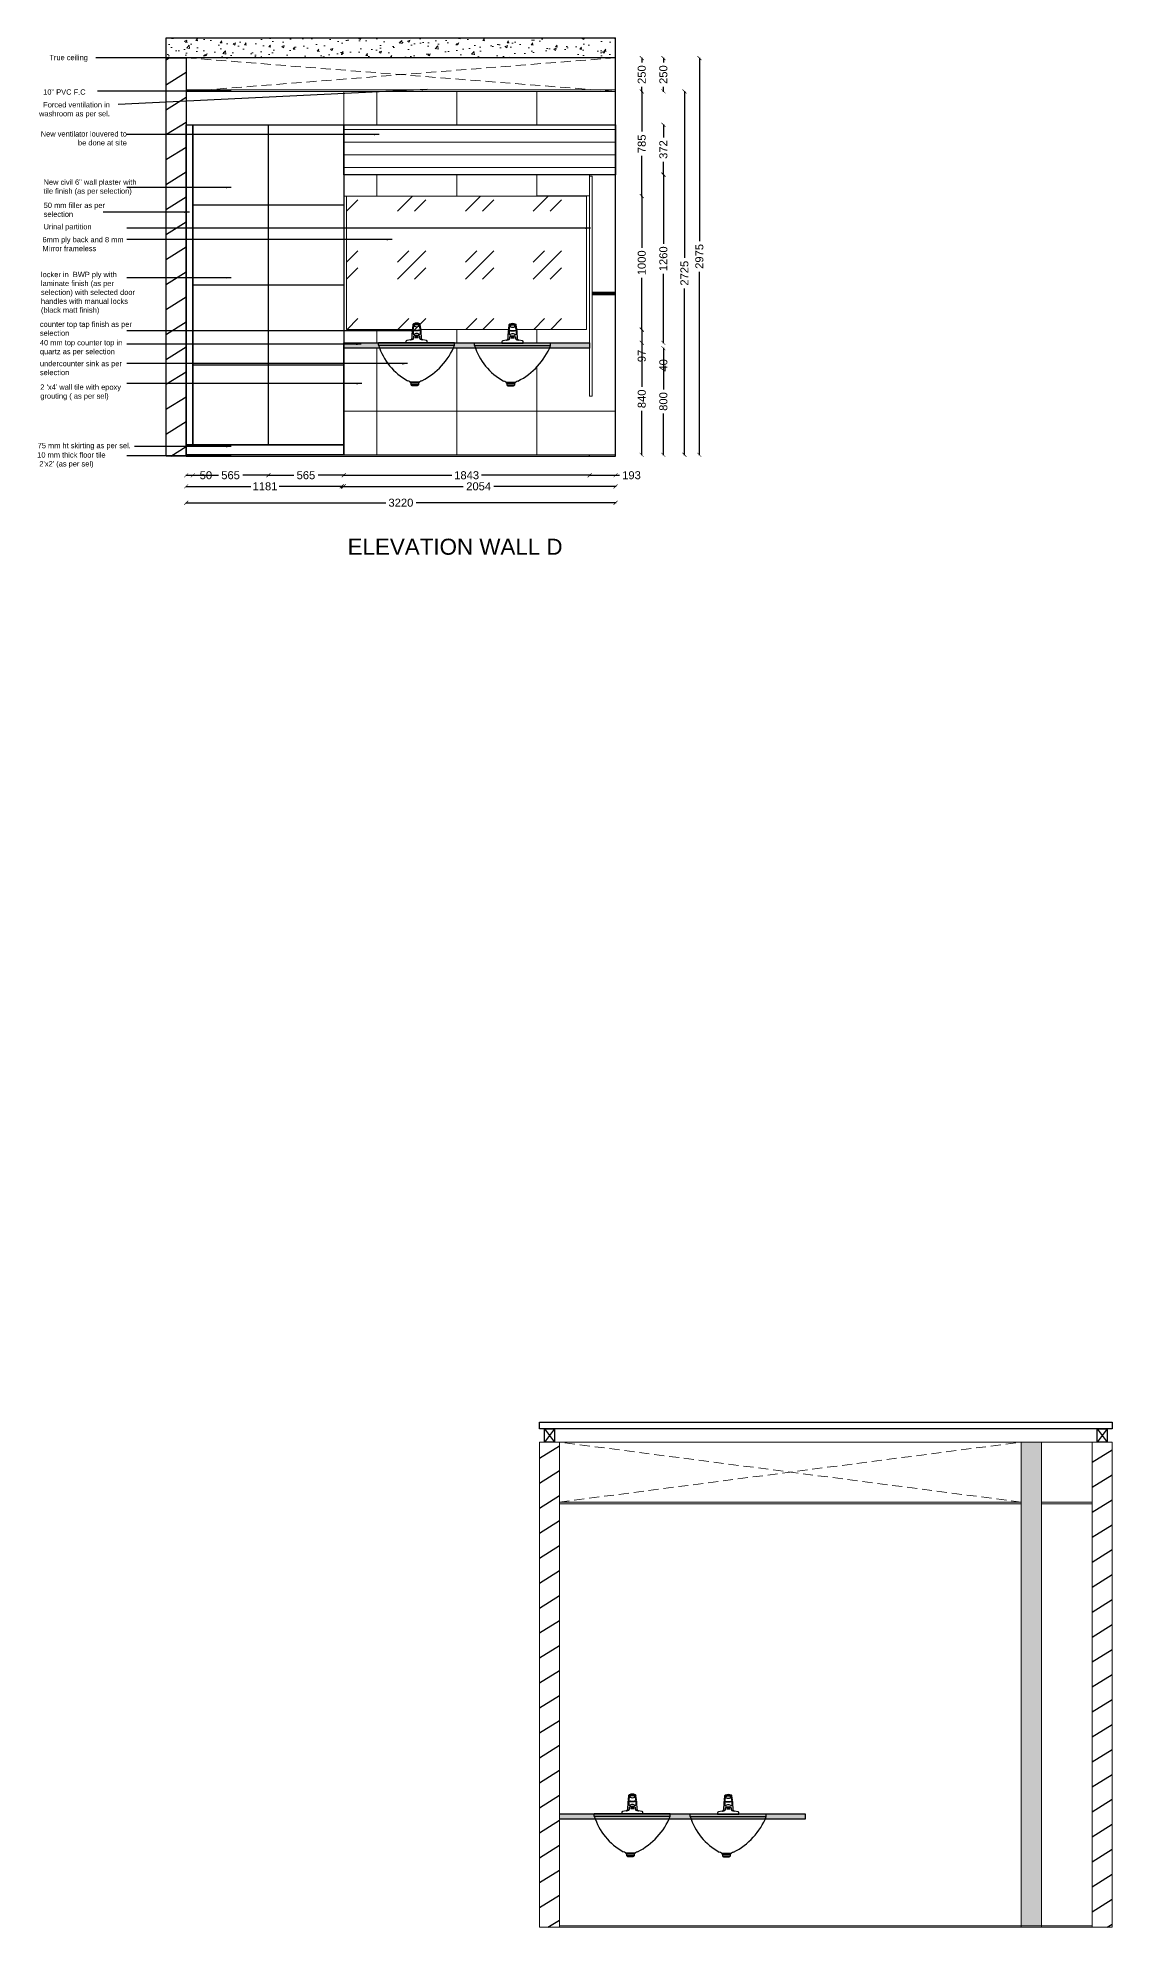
# Model space of a CAD drawing. Header units: millimetres. Extents: x 1464389 to 1998638, y -29162 to 256806.
# Drawn here: x 1966895 to 1974950, y 133392 to 147558 of the extents above; entities that cross this region are included whole.
import ezdxf

# ---------------------------------------------------------------- set-up
doc = ezdxf.new("R2010")
doc.units = ezdxf.units.MM
doc.header["$LTSCALE"] = 15
doc.header["$PDMODE"] = 35
doc.linetypes.add('DASHED2', pattern=[0.375, 0.25, -0.125])
doc.layers.get('0').update_dxf_attribs({"lineweight": 5})
for name, color, linetype, lineweight in [('false ceiling', 124, 'Continuous', 9), ('floor tiling line', 6, 'Continuous', 5), ('glass', 4, 'Continuous', 18), ('Hatch', 252, 'Continuous', 15), ('WALL TILE', 4, 'Continuous', 5)]:
    doc.layers.add(name, color=color, linetype=linetype, lineweight=lineweight)
for name, color, linetype in [('FURNITURE', 24, 'Continuous'), ('L10 - Ledge Wall', 41, 'Continuous'), ('Layer 1', 7, 'Continuous'), ('NEW WALL', 5, 'Continuous'), ('Text', 250, 'Continuous')]:
    doc.layers.add(name, color=color, linetype=linetype)
doc.layers.add('Furnitures', color=7, linetype='Continuous', lineweight=25, true_color=0x753b00)
doc.styles.add('ARIAL', font='arial.ttf')
doc.dimstyles.new('SC-25', dxfattribs={"dimtxt": 60, "dimasz": 30, "dimexe": 0, "dimexo": 0, "dimgap": 25, "dimtad": 0, "dimdec": 0, "dimzin": 0, "dimdsep": 46, "dimtxsty": 'ARIAL', "dimblk": 'ARCHTICK', "dimcen": 0.09, "dimdle": 3, "dimclrd": 251, "dimclre": 251, "dimclrt": 1, "dimadec": 0, "dimazin": 0, "dimtfac": 1, "dimtdec": 0, "dimtofl": 0, "dimtmove": 0, "dimatfit": 2, "dimfxl": 100, "dimtolj": 1, "dimtzin": 0, "dimarcsym": 0})

# ---------------------------------------------------------------- blocks, each defined once
blk = doc.blocks.new('s1')
at = {"layer": 'Furnitures', "ltscale": 0.25}
for p, q in [((2438684.6, -80992.9), (2438682.6, -81016.1)), ((2438684.5, -81019.4), (2438682.6, -81022.2)), ((2438685.5, -81041.4), (2438685.5, -81026.1)), ((2438685.5, -81026.1), (2438685.5, -81041.4)), ((2438688.8, -81065), (2438689.7, -81055)), ((2438695, -81049.7), (2438713, -81049.7)), ((2438696.2, -81056.4), (2438696.2, -81061.2)), ((2438711.9, -81061.2), (2438711.9, -81056.4)), ((2438718.4, -81055), (2438719.3, -81065)), ((2438722.5, -81026.1), (2438722.5, -81041.4)), ((2438725.4, -81016.1), (2438723.4, -80992.9)), ((2438725.4, -81022.2), (2438723.6, -81019.4)), ((2438904, -81089.3), (2438504, -81089.3)), ((2438504, -81101.3), (2438504, -81089.3)), ((2438504, -81101.3), (2438904, -81101.3)), ((2438648, -81081.6), (2438647.7, -81089.3)), ((2438647.7, -81089.3), (2438760.3, -81089.3)), ((2438671.4, -81072.9), (2438652, -81076.9)), ((2438671.4, -81072.9), (2438680.9, -81071.8)), ((2438727.2, -81071.8), (2438736.6, -81072.9)), ((2438756.1, -81076.9), (2438736.6, -81072.9)), ((2438760.3, -81089.3), (2438760.1, -81081.6)), ((2438904, -81101.3), (2438904, -81089.3)), ((2438668.1, -81294.6), (2438673.7, -81294.6)), ((2438673.7, -81294.6), (2438720.6, -81294.6)), ((2438673.7, -81300.3), (2438714.9, -81300.3)), ((2438673.7, -81300.3), (2438673.7, -81308.3)), ((2438673.7, -81308.3), (2438714.9, -81308.3)), ((2438679.3, -81314.3), (2438709.3, -81314.3)), ((2438714.9, -81308.3), (2438714.9, -81300.3))]:
    blk.add_line(p, q, dxfattribs=at)
for centre, radius, start, end in [((2437498.3, -80969.8), 1185.4, 355.48042, 357.46859), ((2438698.2, -81009.7), 16.8, 202.34864, 215.39316), ((2438704, -80924.5), 100.1, 257.65382, 282.34618), ((2438704, -80952.5), 69.8, 253.72221, 286.27779), ((2438689.6, -80993.4), 5, 109.55327, 175.09118), ((2438771.7, -81027.8), 87.2, 160.4627, 171.53768), ((2438687.7, -81041.6), 2.21, 174.55864, 276.00809), ((2438685.3, -80963.9), 26.9, 272.22212, 297.80825), ((2438704, -81034), 48.1, 70.45554, 109.54446), ((2438687.2, -81030.8), 13.1, 273.44958, 304.98699), ((2438702.3, -81001.6), 13.1, 125.1003, 167.00734), ((2438696.5, -81056.6), 7.04, 102.21813, 166.39826), ((2438700.8, -81001.5), 9.23, 108.50122, 184.17807), ((2438704, -80973.1), 31.6, 246.82672, 293.17328), ((2438704, -81075.3), 35.1, 74.52694, 105.47306), ((2438697, -80998.3), 7.72, 76.26183, 106.24944), ((2438704, -81066.7), 13, 52.79424, 127.20576), ((2438704, -81017), 30, 78.02489, 101.97511), ((2438704.6, -80938.6), 54.4, 262.98997, 275.87621), ((2438704, -80964), 27.3, 258.99125, 281.00875), ((2438711.1, -80998.3), 7.72, 73.75056, 103.73817), ((2438722.8, -80963.9), 26.9, 242.19175, 267.77788), ((2438707.3, -81001.5), 9.23, 355.82193, 71.49878), ((2438711.5, -81056.6), 7.04, 13.60174, 77.78187), ((2438705.7, -81001.6), 13.1, 12.99266, 54.8997), ((2438720.9, -81030.8), 13.1, 235.01301, 266.55042), ((2438636.3, -81027.8), 87.2, 8.46232, 19.5373), ((2438718.5, -80993.4), 5, 4.90882, 70.44673), ((2438720.3, -81041.6), 2.21, 263.99191, 5.44136), ((2438709.9, -81009.7), 16.8, 324.60684, 337.65136), ((2439909.7, -80969.8), 1185.4, 182.53141, 184.51958), ((2438811.5, -81006.6), 321.7, 197.11901, 241.2303), ((2438653, -81081.8), 5, 101.53682, 177.98916), ((2438669.7, -81062.7), 10.4, 279.26843, 356.76427), ((2438679.2, -81061.8), 10.1, 279.61155, 341.5359), ((2438728.8, -81061.8), 10.1, 198.4641, 260.38845), ((2438738.3, -81062.7), 10.4, 183.23573, 260.73157), ((2438573.7, -80970.6), 355.2, 296.45263, 338.40818), ((2438755.1, -81081.8), 5, 2.01084, 78.46318), ((2438642.9, -81328.7), 42.4, 53.54731, 71.02236), ((2438685.1, -81283.2), 20.6, 213.83084, 236.15004), ((2438689, -81299.5), 17.6, 209.69211, 236.6714), ((2438699.6, -81299.5), 17.6, 303.3286, 330.30789), ((2438703.5, -81283.2), 20.6, 303.84996, 326.16916), ((2438745.7, -81328.7), 42.4, 108.97764, 126.45269)]:
    blk.add_arc(centre, radius, start, end, dxfattribs=at)
blk.add_ellipse((2438704, -81061.2), major_axis=(7.84, 0), ratio=0.294234, dxfattribs=at)
blk = doc.blocks.new('_ArchTick')
at = {"color": 0, "linetype": 'ByBlock', "const_width": 0.15}
blk.add_lwpolyline([(-0.5, -0.5), (0.5, 0.5)], dxfattribs=at)
blk = doc.blocks.new('*D3261')
at = {"layer": 'Defpoints', "color": 0, "ltscale": 0.25, "transparency": 16777216}
for p in [(1971855, 147406), (1971855, 144431), (1971855, 144431)]:
    blk.add_point(p, dxfattribs=at)
at = {"layer": 'Furnitures', "color": 251, "lineweight": -2, "ltscale": 0.25, "transparency": 16777216}
for p, q in [((1971855, 147409), (1971855, 146034)), ((1971855, 147406), (1971855, 147406)), ((1971855, 144428), (1971855, 145803)), ((1971855, 144431), (1971855, 144431))]:
    blk.add_line(p, q, dxfattribs=at)
at = {"layer": 'Furnitures', "color": 251, "lineweight": -2, "ltscale": 0.25, "transparency": 16777216, "xscale": 30, "yscale": 30, "zscale": 30}
for p, rotation in [((1971855, 147406), 90), ((1971855, 144431), 270)]:
    blk.add_blockref('_ArchTick', p, dxfattribs=dict(at, rotation=rotation))
at = {"layer": 'Furnitures', "color": 1, "ltscale": 0.25, "transparency": 16777216, "insert": (1971855, 145919), "char_height": 60, "attachment_point": 5, "rotation": 90, "style": 'ARIAL'}
blk.add_mtext('\\A1;2975', dxfattribs=at)
blk = doc.blocks.new('*D3262')
at = {"layer": 'Defpoints', "color": 0, "ltscale": 0.25, "transparency": 16777216}
for p in [(1971585, 147406), (1971585, 147157), (1971585, 147157)]:
    blk.add_point(p, dxfattribs=at)
at = {"layer": 'Furnitures', "color": 251, "lineweight": -2, "ltscale": 0.25, "transparency": 16777216}
for p, q in [((1971585, 147409), (1971585, 147373)), ((1971585, 147406), (1971585, 147406)), ((1971585, 147154), (1971585, 147190)), ((1971585, 147157), (1971585, 147157))]:
    blk.add_line(p, q, dxfattribs=at)
at = {"layer": 'Furnitures', "color": 251, "lineweight": -2, "ltscale": 0.25, "transparency": 16777216, "xscale": 30, "yscale": 30, "zscale": 30}
for p, rotation in [((1971585, 147406), 90), ((1971585, 147157), 270)]:
    blk.add_blockref('_ArchTick', p, dxfattribs=dict(at, rotation=rotation))
at = {"layer": 'Furnitures', "color": 1, "ltscale": 0.25, "transparency": 16777216, "insert": (1971585, 147282), "char_height": 60, "attachment_point": 5, "rotation": 90, "style": 'ARIAL'}
blk.add_mtext('\\A1;250', dxfattribs=at)
blk = doc.blocks.new('*D3263')
at = {"layer": 'Defpoints', "color": 0, "ltscale": 0.25, "transparency": 16777216}
for p in [(1971585, 145231), (1971585, 144431), (1971585, 144431)]:
    blk.add_point(p, dxfattribs=at)
at = {"layer": 'Furnitures', "color": 251, "lineweight": -2, "ltscale": 0.25, "transparency": 16777216}
for p, q in [((1971585, 145234), (1971585, 144922)), ((1971585, 145231), (1971585, 145231)), ((1971585, 144428), (1971585, 144740)), ((1971585, 144431), (1971585, 144431))]:
    blk.add_line(p, q, dxfattribs=at)
at = {"layer": 'Furnitures', "color": 251, "lineweight": -2, "ltscale": 0.25, "transparency": 16777216, "xscale": 30, "yscale": 30, "zscale": 30}
for p, rotation in [((1971585, 145231), 90), ((1971585, 144431), 270)]:
    blk.add_blockref('_ArchTick', p, dxfattribs=dict(at, rotation=rotation))
at = {"layer": 'Furnitures', "color": 1, "ltscale": 0.25, "transparency": 16777216, "insert": (1971585, 144831), "char_height": 60, "attachment_point": 5, "rotation": 90, "style": 'ARIAL'}
blk.add_mtext('\\A1;800', dxfattribs=at)
blk = doc.blocks.new('*D3264')
at = {"layer": 'Defpoints', "color": 0, "ltscale": 0.25, "transparency": 16777216}
for p in [(1971585, 145271), (1971585, 145231), (1971585, 145231)]:
    blk.add_point(p, dxfattribs=at)
at = {"layer": 'Furnitures', "color": 251, "lineweight": -2, "ltscale": 0.25, "transparency": 16777216}
for p, q in [((1971585, 145271), (1971585, 145301)), ((1971585, 145271), (1971585, 145271)), ((1971585, 145231), (1971585, 145231)), ((1971585, 145231), (1971585, 145171))]:
    blk.add_line(p, q, dxfattribs=at)
at = {"layer": 'Furnitures', "color": 251, "lineweight": -2, "ltscale": 0.25, "transparency": 16777216, "xscale": 30, "yscale": 30, "zscale": 30}
for p, rotation in [((1971585, 145271), 270), ((1971585, 145231), 90)]:
    blk.add_blockref('_ArchTick', p, dxfattribs=dict(at, rotation=rotation))
at = {"layer": 'Furnitures', "color": 1, "ltscale": 0.25, "transparency": 16777216, "insert": (1971585, 145102), "char_height": 60, "attachment_point": 5, "rotation": 90, "style": 'ARIAL'}
blk.add_mtext('\\A1;40', dxfattribs=at)
blk = doc.blocks.new('*D3265')
at = {"layer": 'Defpoints', "color": 0, "ltscale": 0.25, "transparency": 16777216}
for p in [(1971585, 146531), (1971585, 146531), (1971585, 145271)]:
    blk.add_point(p, dxfattribs=at)
at = {"layer": 'Furnitures', "color": 251, "lineweight": -2, "ltscale": 0.25, "transparency": 16777216}
for p, q in [((1971585, 146534), (1971585, 146013)), ((1971585, 146531), (1971585, 146531)), ((1971585, 145268), (1971585, 145789)), ((1971585, 145271), (1971585, 145271))]:
    blk.add_line(p, q, dxfattribs=at)
at = {"layer": 'Furnitures', "color": 251, "lineweight": -2, "ltscale": 0.25, "transparency": 16777216, "xscale": 30, "yscale": 30, "zscale": 30}
for p, rotation in [((1971585, 146531), 90), ((1971585, 145271), 270)]:
    blk.add_blockref('_ArchTick', p, dxfattribs=dict(at, rotation=rotation))
at = {"layer": 'Furnitures', "color": 1, "ltscale": 0.25, "transparency": 16777216, "insert": (1971585, 145901), "char_height": 60, "attachment_point": 5, "rotation": 90, "style": 'ARIAL'}
blk.add_mtext('\\A1;1260', dxfattribs=at)
blk = doc.blocks.new('*D3266')
at = {"layer": 'Defpoints', "color": 0, "ltscale": 0.25, "transparency": 16777216}
for p in [(1971585, 146906), (1971585, 146534), (1971585, 146534)]:
    blk.add_point(p, dxfattribs=at)
at = {"layer": 'Furnitures', "color": 251, "lineweight": -2, "ltscale": 0.25, "transparency": 16777216}
for p, q in [((1971585, 146909), (1971585, 146811)), ((1971585, 146906), (1971585, 146906)), ((1971585, 146531), (1971585, 146629)), ((1971585, 146534), (1971585, 146534))]:
    blk.add_line(p, q, dxfattribs=at)
at = {"layer": 'Furnitures', "color": 251, "lineweight": -2, "ltscale": 0.25, "transparency": 16777216, "xscale": 30, "yscale": 30, "zscale": 30}
for p, rotation in [((1971585, 146906), 90), ((1971585, 146534), 270)]:
    blk.add_blockref('_ArchTick', p, dxfattribs=dict(at, rotation=rotation))
at = {"layer": 'Furnitures', "color": 1, "ltscale": 0.25, "transparency": 16777216, "insert": (1971585, 146720), "char_height": 60, "attachment_point": 5, "rotation": 90, "style": 'ARIAL'}
blk.add_mtext('\\A1;372', dxfattribs=at)
blk = doc.blocks.new('*D3267')
at = {"layer": 'Defpoints', "color": 0, "ltscale": 0.25, "transparency": 16777216}
for p in [(1971423, 145271), (1971423, 144431), (1971423, 144431)]:
    blk.add_point(p, dxfattribs=at)
at = {"layer": 'Furnitures', "color": 251, "lineweight": -2, "ltscale": 0.25, "transparency": 16777216}
for p, q in [((1971423, 145274), (1971423, 144942)), ((1971423, 145271), (1971423, 145271)), ((1971423, 144428), (1971423, 144760)), ((1971423, 144431), (1971423, 144431))]:
    blk.add_line(p, q, dxfattribs=at)
at = {"layer": 'Furnitures', "color": 251, "lineweight": -2, "ltscale": 0.25, "transparency": 16777216, "xscale": 30, "yscale": 30, "zscale": 30}
for p, rotation in [((1971423, 145271), 90), ((1971423, 144431), 270)]:
    blk.add_blockref('_ArchTick', p, dxfattribs=dict(at, rotation=rotation))
at = {"layer": 'Furnitures', "color": 1, "ltscale": 0.25, "transparency": 16777216, "insert": (1971423, 144851), "char_height": 60, "attachment_point": 5, "rotation": 90, "style": 'ARIAL'}
blk.add_mtext('\\A1;840', dxfattribs=at)
blk = doc.blocks.new('*D3268')
at = {"layer": 'Defpoints', "color": 0, "ltscale": 0.25, "transparency": 16777216}
for p in [(1971423, 146371), (1971423, 145371), (1971423, 145371)]:
    blk.add_point(p, dxfattribs=at)
at = {"layer": 'Furnitures', "color": 251, "lineweight": -2, "ltscale": 0.25, "transparency": 16777216}
for p, q in [((1971423, 146374), (1971423, 145983)), ((1971423, 146371), (1971423, 146371)), ((1971423, 145368), (1971423, 145759)), ((1971423, 145371), (1971423, 145371))]:
    blk.add_line(p, q, dxfattribs=at)
at = {"layer": 'Furnitures', "color": 251, "lineweight": -2, "ltscale": 0.25, "transparency": 16777216, "xscale": 30, "yscale": 30, "zscale": 30}
for p, rotation in [((1971423, 146371), 90), ((1971423, 145371), 270)]:
    blk.add_blockref('_ArchTick', p, dxfattribs=dict(at, rotation=rotation))
at = {"layer": 'Furnitures', "color": 1, "ltscale": 0.25, "transparency": 16777216, "insert": (1971423, 145871), "char_height": 60, "attachment_point": 5, "rotation": 90, "style": 'ARIAL'}
blk.add_mtext('\\A1;1000', dxfattribs=at)
blk = doc.blocks.new('*D3269')
at = {"layer": 'Defpoints', "color": 0, "ltscale": 0.25, "transparency": 16777216}
for p in [(1971423, 145368), (1971423, 145271), (1971423, 145271)]:
    blk.add_point(p, dxfattribs=at)
at = {"layer": 'Furnitures', "color": 251, "lineweight": -2, "ltscale": 0.25, "transparency": 16777216}
for p, q in [((1971423, 145371), (1971423, 145271)), ((1971423, 145368), (1971423, 145368)), ((1971423, 145271), (1971423, 145271)), ((1971423, 145271), (1971423, 145241))]:
    blk.add_line(p, q, dxfattribs=at)
at = {"layer": 'Furnitures', "color": 251, "lineweight": -2, "ltscale": 0.25, "transparency": 16777216, "xscale": 30, "yscale": 30, "zscale": 30}
for p, rotation in [((1971423, 145368), 90), ((1971423, 145271), 270)]:
    blk.add_blockref('_ArchTick', p, dxfattribs=dict(at, rotation=rotation))
at = {"layer": 'Furnitures', "color": 1, "ltscale": 0.25, "transparency": 16777216, "insert": (1971423, 145173), "char_height": 60, "attachment_point": 5, "rotation": 90, "style": 'ARIAL'}
blk.add_mtext('\\A1;97', dxfattribs=at)
blk = doc.blocks.new('*D3270')
at = {"layer": 'Defpoints', "color": 0, "ltscale": 0.25, "transparency": 16777216}
for p in [(1971423, 147156), (1971423, 147156), (1971423, 146371)]:
    blk.add_point(p, dxfattribs=at)
at = {"layer": 'Furnitures', "color": 251, "lineweight": -2, "ltscale": 0.25, "transparency": 16777216}
for p, q in [((1971423, 147159), (1971423, 146855)), ((1971423, 147156), (1971423, 147156)), ((1971423, 146368), (1971423, 146672)), ((1971423, 146371), (1971423, 146371))]:
    blk.add_line(p, q, dxfattribs=at)
at = {"layer": 'Furnitures', "color": 251, "lineweight": -2, "ltscale": 0.25, "transparency": 16777216, "xscale": 30, "yscale": 30, "zscale": 30}
for p, rotation in [((1971423, 147156), 90), ((1971423, 146371), 270)]:
    blk.add_blockref('_ArchTick', p, dxfattribs=dict(at, rotation=rotation))
at = {"layer": 'Furnitures', "color": 1, "ltscale": 0.25, "transparency": 16777216, "insert": (1971423, 146763), "char_height": 60, "attachment_point": 5, "rotation": 90, "style": 'ARIAL'}
blk.add_mtext('\\A1;785', dxfattribs=at)
blk = doc.blocks.new('*D3271')
at = {"layer": 'Defpoints', "color": 0, "ltscale": 0.25, "transparency": 16777216}
for p in [(1971421, 147406), (1971421, 147157), (1971423, 147157)]:
    blk.add_point(p, dxfattribs=at)
at = {"layer": 'Furnitures', "color": 251, "lineweight": -2, "ltscale": 0.25, "transparency": 16777216}
for p, q in [((1971421, 147406), (1971423, 147406)), ((1971423, 147409), (1971423, 147373)), ((1971423, 147154), (1971423, 147190)), ((1971421, 147157), (1971423, 147157))]:
    blk.add_line(p, q, dxfattribs=at)
at = {"layer": 'Furnitures', "color": 251, "lineweight": -2, "ltscale": 0.25, "transparency": 16777216, "xscale": 30, "yscale": 30, "zscale": 30}
for p, rotation in [((1971423, 147406), 90), ((1971423, 147157), 270)]:
    blk.add_blockref('_ArchTick', p, dxfattribs=dict(at, rotation=rotation))
at = {"layer": 'Furnitures', "color": 1, "ltscale": 0.25, "transparency": 16777216, "insert": (1971423, 147282), "char_height": 60, "attachment_point": 5, "rotation": 90, "style": 'ARIAL'}
blk.add_mtext('\\A1;250', dxfattribs=at)
blk = doc.blocks.new('*D3272')
at = {"layer": 'Defpoints', "color": 0, "ltscale": 0.25, "transparency": 16777216}
for p in [(1971743, 147156), (1971743, 144431), (1971743, 144431)]:
    blk.add_point(p, dxfattribs=at)
at = {"layer": 'Furnitures', "color": 251, "lineweight": -2, "ltscale": 0.25, "transparency": 16777216}
for p, q in [((1971743, 147159), (1971743, 145909)), ((1971743, 147156), (1971743, 147156)), ((1971743, 144428), (1971743, 145678)), ((1971743, 144431), (1971743, 144431))]:
    blk.add_line(p, q, dxfattribs=at)
at = {"layer": 'Furnitures', "color": 251, "lineweight": -2, "ltscale": 0.25, "transparency": 16777216, "xscale": 30, "yscale": 30, "zscale": 30}
for p, rotation in [((1971743, 147156), 90), ((1971743, 144431), 270)]:
    blk.add_blockref('_ArchTick', p, dxfattribs=dict(at, rotation=rotation))
at = {"layer": 'Furnitures', "color": 1, "ltscale": 0.25, "transparency": 16777216, "insert": (1971743, 145793), "char_height": 60, "attachment_point": 5, "rotation": 90, "style": 'ARIAL'}
blk.add_mtext('\\A1;2725', dxfattribs=at)
blk = doc.blocks.new('*D3273')
at = {"layer": 'Defpoints', "color": 0, "ltscale": 0.25, "transparency": 16777216}
for p in [(1968007, 144072), (1971227, 144072), (1971227, 144072)]:
    blk.add_point(p, dxfattribs=at)
at = {"layer": 'Furnitures', "color": 251, "lineweight": -2, "ltscale": 0.25, "transparency": 16777216}
for p, q in [((1968004, 144072), (1969503, 144072)), ((1971230, 144072), (1969732, 144072))]:
    blk.add_line(p, q, dxfattribs=at)
at = {"layer": 'Furnitures', "color": 251, "lineweight": -2, "ltscale": 0.25, "transparency": 16777216, "xscale": 30, "yscale": 30, "zscale": 30, "rotation": 180}
blk.add_blockref('_ArchTick', (1968007, 144072), dxfattribs=at)
at = {"layer": 'Furnitures', "color": 251, "lineweight": -2, "ltscale": 0.25, "transparency": 16777216, "xscale": 30, "yscale": 30, "zscale": 30}
blk.add_blockref('_ArchTick', (1971227, 144072), dxfattribs=at)
at = {"layer": 'Furnitures', "color": 1, "ltscale": 0.25, "transparency": 16777216, "insert": (1969617, 144072), "char_height": 60, "attachment_point": 5, "style": 'ARIAL'}
blk.add_mtext('\\A1;3220', dxfattribs=at)
blk = doc.blocks.new('*D3274')
at = {"layer": 'Defpoints', "color": 0, "ltscale": 0.25, "transparency": 16777216}
for p in [(1968007, 144278), (1968057, 144278), (1968057, 144278)]:
    blk.add_point(p, dxfattribs=at)
at = {"layer": 'Furnitures', "color": 251, "lineweight": -2, "ltscale": 0.25, "transparency": 16777216}
for p, q in [((1968004, 144278), (1968057, 144278)), ((1968057, 144278), (1968087, 144278))]:
    blk.add_line(p, q, dxfattribs=at)
at = {"layer": 'Furnitures', "color": 251, "lineweight": -2, "ltscale": 0.25, "transparency": 16777216, "xscale": 30, "yscale": 30, "zscale": 30, "rotation": 180}
blk.add_blockref('_ArchTick', (1968007, 144278), dxfattribs=at)
at = {"layer": 'Furnitures', "color": 251, "lineweight": -2, "ltscale": 0.25, "transparency": 16777216, "xscale": 30, "yscale": 30, "zscale": 30}
blk.add_blockref('_ArchTick', (1968057, 144278), dxfattribs=at)
at = {"layer": 'Furnitures', "color": 1, "ltscale": 0.25, "transparency": 16777216, "insert": (1968155, 144278), "char_height": 60, "attachment_point": 5, "style": 'ARIAL'}
blk.add_mtext('\\A1;50', dxfattribs=at)
blk = doc.blocks.new('*D3275')
at = {"layer": 'Defpoints', "color": 0, "ltscale": 0.25, "transparency": 16777216}
for p in [(1968057, 144278), (1968623, 144278), (1968623, 144278)]:
    blk.add_point(p, dxfattribs=at)
at = {"layer": 'Furnitures', "color": 251, "lineweight": -2, "ltscale": 0.25, "transparency": 16777216}
for p, q in [((1968054, 144278), (1968249, 144278)), ((1968626, 144278), (1968432, 144278))]:
    blk.add_line(p, q, dxfattribs=at)
at = {"layer": 'Furnitures', "color": 251, "lineweight": -2, "ltscale": 0.25, "transparency": 16777216, "xscale": 30, "yscale": 30, "zscale": 30, "rotation": 180}
blk.add_blockref('_ArchTick', (1968057, 144278), dxfattribs=at)
at = {"layer": 'Furnitures', "color": 251, "lineweight": -2, "ltscale": 0.25, "transparency": 16777216, "xscale": 30, "yscale": 30, "zscale": 30}
blk.add_blockref('_ArchTick', (1968623, 144278), dxfattribs=at)
at = {"layer": 'Furnitures', "color": 1, "ltscale": 0.25, "transparency": 16777216, "insert": (1968340, 144278), "char_height": 60, "attachment_point": 5, "style": 'ARIAL'}
blk.add_mtext('\\A1;565', dxfattribs=at)
blk = doc.blocks.new('*D3276')
at = {"layer": 'Defpoints', "color": 0, "ltscale": 0.25, "transparency": 16777216}
for p in [(1968623, 144278), (1969188, 144278), (1969188, 144278)]:
    blk.add_point(p, dxfattribs=at)
at = {"layer": 'Furnitures', "color": 251, "lineweight": -2, "ltscale": 0.25, "transparency": 16777216}
for p, q in [((1968620, 144278), (1968814, 144278)), ((1969191, 144278), (1968997, 144278))]:
    blk.add_line(p, q, dxfattribs=at)
at = {"layer": 'Furnitures', "color": 251, "lineweight": -2, "ltscale": 0.25, "transparency": 16777216, "xscale": 30, "yscale": 30, "zscale": 30, "rotation": 180}
blk.add_blockref('_ArchTick', (1968623, 144278), dxfattribs=at)
at = {"layer": 'Furnitures', "color": 251, "lineweight": -2, "ltscale": 0.25, "transparency": 16777216, "xscale": 30, "yscale": 30, "zscale": 30}
blk.add_blockref('_ArchTick', (1969188, 144278), dxfattribs=at)
at = {"layer": 'Furnitures', "color": 1, "ltscale": 0.25, "transparency": 16777216, "insert": (1968905, 144278), "char_height": 60, "attachment_point": 5, "style": 'ARIAL'}
blk.add_mtext('\\A1;565', dxfattribs=at)
blk = doc.blocks.new('*D3277')
at = {"layer": 'Defpoints', "color": 0, "ltscale": 0.25, "transparency": 16777216}
for p in [(1969188, 144278), (1971031, 144278), (1971031, 144278)]:
    blk.add_point(p, dxfattribs=at)
at = {"layer": 'Furnitures', "color": 251, "lineweight": -2, "ltscale": 0.25, "transparency": 16777216}
for p, q in [((1969185, 144278), (1969998, 144278)), ((1971034, 144278), (1970221, 144278))]:
    blk.add_line(p, q, dxfattribs=at)
at = {"layer": 'Furnitures', "color": 251, "lineweight": -2, "ltscale": 0.25, "transparency": 16777216, "xscale": 30, "yscale": 30, "zscale": 30, "rotation": 180}
blk.add_blockref('_ArchTick', (1969188, 144278), dxfattribs=at)
at = {"layer": 'Furnitures', "color": 251, "lineweight": -2, "ltscale": 0.25, "transparency": 16777216, "xscale": 30, "yscale": 30, "zscale": 30}
blk.add_blockref('_ArchTick', (1971031, 144278), dxfattribs=at)
at = {"layer": 'Furnitures', "color": 1, "ltscale": 0.25, "transparency": 16777216, "insert": (1970110, 144278), "char_height": 60, "attachment_point": 5, "style": 'ARIAL'}
blk.add_mtext('\\A1;1843', dxfattribs=at)
blk = doc.blocks.new('*D3278')
at = {"layer": 'Defpoints', "color": 0, "ltscale": 0.25, "transparency": 16777216}
for p in [(1971034, 144278), (1971227, 144278), (1971227, 144278)]:
    blk.add_point(p, dxfattribs=at)
at = {"layer": 'Furnitures', "color": 251, "lineweight": -2, "ltscale": 0.25, "transparency": 16777216}
for p, q in [((1971031, 144278), (1971227, 144278)), ((1971227, 144278), (1971257, 144278))]:
    blk.add_line(p, q, dxfattribs=at)
at = {"layer": 'Furnitures', "color": 251, "lineweight": -2, "ltscale": 0.25, "transparency": 16777216, "xscale": 30, "yscale": 30, "zscale": 30, "rotation": 180}
blk.add_blockref('_ArchTick', (1971034, 144278), dxfattribs=at)
at = {"layer": 'Furnitures', "color": 251, "lineweight": -2, "ltscale": 0.25, "transparency": 16777216, "xscale": 30, "yscale": 30, "zscale": 30}
blk.add_blockref('_ArchTick', (1971227, 144278), dxfattribs=at)
at = {"layer": 'Furnitures', "color": 1, "ltscale": 0.25, "transparency": 16777216, "insert": (1971346, 144278), "char_height": 60, "attachment_point": 5, "style": 'ARIAL'}
blk.add_mtext('\\A1;193', dxfattribs=at)
blk = doc.blocks.new('*D3279')
at = {"layer": 'Defpoints', "color": 0, "ltscale": 0.25, "transparency": 16777216}
for p in [(1968007, 144195), (1969188, 144195), (1969188, 144195)]:
    blk.add_point(p, dxfattribs=at)
at = {"layer": 'Furnitures', "color": 251, "lineweight": -2, "ltscale": 0.25, "transparency": 16777216}
for p, q in [((1968004, 144195), (1968492, 144195)), ((1969191, 144195), (1968704, 144195))]:
    blk.add_line(p, q, dxfattribs=at)
at = {"layer": 'Furnitures', "color": 251, "lineweight": -2, "ltscale": 0.25, "transparency": 16777216, "xscale": 30, "yscale": 30, "zscale": 30, "rotation": 180}
blk.add_blockref('_ArchTick', (1968007, 144195), dxfattribs=at)
at = {"layer": 'Furnitures', "color": 251, "lineweight": -2, "ltscale": 0.25, "transparency": 16777216, "xscale": 30, "yscale": 30, "zscale": 30}
blk.add_blockref('_ArchTick', (1969188, 144195), dxfattribs=at)
at = {"layer": 'Furnitures', "color": 1, "ltscale": 0.25, "transparency": 16777216, "insert": (1968598, 144195), "char_height": 60, "attachment_point": 5, "style": 'ARIAL'}
blk.add_mtext('\\A1;1181', dxfattribs=at)
blk = doc.blocks.new('*D3280')
at = {"layer": 'Defpoints', "color": 0, "ltscale": 0.25, "transparency": 16777216}
for p in [(1969173, 144180), (1971227, 144195), (1971227, 144195)]:
    blk.add_point(p, dxfattribs=at)
at = {"layer": 'Furnitures', "color": 251, "lineweight": -2, "ltscale": 0.25, "transparency": 16777216}
for p, q in [((1969170, 144195), (1970085, 144195)), ((1969173, 144180), (1969173, 144195)), ((1971230, 144195), (1970315, 144195))]:
    blk.add_line(p, q, dxfattribs=at)
at = {"layer": 'Furnitures', "color": 251, "lineweight": -2, "ltscale": 0.25, "transparency": 16777216, "xscale": 30, "yscale": 30, "zscale": 30, "rotation": 180}
blk.add_blockref('_ArchTick', (1969173, 144195), dxfattribs=at)
at = {"layer": 'Furnitures', "color": 251, "lineweight": -2, "ltscale": 0.25, "transparency": 16777216, "xscale": 30, "yscale": 30, "zscale": 30}
blk.add_blockref('_ArchTick', (1971227, 144195), dxfattribs=at)
at = {"layer": 'Furnitures', "color": 1, "ltscale": 0.25, "transparency": 16777216, "insert": (1970200, 144195), "char_height": 60, "attachment_point": 5, "style": 'ARIAL'}
blk.add_mtext('\\A1;2054', dxfattribs=at)
blk = doc.blocks.new('HINGE')
at = {"color": 159, "ltscale": 0.25, "true_color": 0x22346e}
for p, q in [((1597563, -297518), (1597638, -297618)), ((1597638, -297518), (1597563, -297618))]:
    blk.add_line(p, q, dxfattribs=at)
blk.add_lwpolyline([(1597638, -297518), (1597638, -297618), (1597563, -297618), (1597563, -297518), (1597638, -297518)], dxfattribs=at)

msp = doc.modelspace()

# ---------------------------------------------------------------- hatches: boundary and pattern name
at = {"ltscale": 0.25, "true_color": 0x636466}
h = msp.add_hatch(dxfattribs=at)
h.set_pattern_fill('AR-CONC', color=251)
h.set_pattern_definition([(50, (966813.36, 209759.98), (182.18467, -15.939086), [19.05, -209.55]), (355, (966813.36, 209759.98), (-35.24342, 191.056845), [15.24, -167.640584]), (100.451445, (966828.54, 209758.65), (146.941247, 175.117752), [16.19001, -178.090245]), (46.1842, (966813.36, 209810.78), (271.07904, -42.04233), [28.575, -314.325]), (96.635558, (966835.95, 209807.28), (237.404134, 247.426125), [24.28502, -267.13561]), (351.18415, (966813.36, 209810.78), (237.404134, 247.426125), [22.85997, -251.45973]), (21, (966838.76, 209798.08), (151.614391, -102.265198), [19.05, -209.55]), (326, (966838.76, 209798.08), (61.80203, 184.187966), [15.24, -167.64]), (71.451445, (966851.4, 209789.56), (213.41642, 81.92277), [16.19001, -178.089938]), (37.5, (966813.36, 209759.98), (3.0886033, 84.555039), [0, -165.608, 0, -170.18, 0, -168.275]), (7.5, (966813.36, 209759.98), (66.8196625, 100.180575), [0, -97.028, 0, -161.798, 0, -64.135]), (327.5, (966756.72, 209759.98), (135.590595, -5.728744), [0, -63.5, 0, -198.12, 0, -262.89]), (317.5, (966731.32, 209759.98), (148.129181, 25.426491), [0, -82.55, 0, -131.572, 0, -186.69])])
h.paths.add_polyline_path([(1971227.2, 147558.1), (1967857.3, 147558.1), (1967857.3, 147408.1), (1971227.2, 147408.1)])
h = msp.add_hatch(dxfattribs=at)
h.set_pattern_fill('GOST_GLASS', color=251, scale=60)
h.set_pattern_definition([(45, (799640.8, 204806.77), (509.11688, 0), [300, -420]), (45, (799768.06, 204806.77), (509.11688, 0), [120, -600]), (45, (799640.8, 204934.05), (509.11688, 0), [120, -600])])
h.paths.add_polyline_path([(1970959.7, 146371.1), (1969209.7, 146371.1), (1969209.7, 145371.1), (1970959.7, 145371.1)])
at = {"ltscale": 0.25, "true_color": 0xffffff}
h = msp.add_hatch(color=7, dxfattribs=at)
h.dxf.hatch_style = 1
h.paths.add_polyline_path([(1971227.2, 145631.4), (1971227.2, 145651.4), (1971051.3, 145651.1), (1971051.3, 145631.1)])
h = msp.add_hatch(color=7, dxfattribs=at)
h.dxf.hatch_style = 1
h.paths.add_polyline_path([(1971031.2, 145231.3), (1971031.2, 145271.4), (1969188.1, 145271.1), (1969188.1, 145231)])
h = msp.add_hatch(color=7, dxfattribs=at)
h.dxf.hatch_style = 1
h.paths.add_polyline_path([(1972648.4, 134202), (1972648.4, 134242.1), (1970805.2, 134241.8), (1970805.2, 134201.7)])
at = {"layer": 'Hatch', "ltscale": 0.25}
h = msp.add_hatch(dxfattribs=at)
h.set_pattern_fill('ANSI31', color=256, scale=30, angle=135)
h.set_pattern_definition([(180, (317225.11, 331560.37), (-7e-15, -95.25), [])])
h.paths.add_polyline_path([(1971227.2, 146906.1), (1969188.1, 146906.1), (1969188.1, 146531.1), (1971227.2, 146531.1)])
at = {"layer": 'Hatch', "ltscale": 0.25, "transparency": 33554549}
h = msp.add_hatch(color=256, dxfattribs=at)
h.dxf.hatch_style = 1
h.paths.add_polyline_path([(1974419.2, 137029.2), (1974268.2, 137029.2), (1974268.2, 133401.8), (1974419.2, 133401.8)])
at = {"layer": 'Layer 1', "ltscale": 0.25}
h = msp.add_hatch(dxfattribs=at)
h.set_pattern_fill('ANSI31', color=8, scale=50, angle=167)
h.set_pattern_definition([(212, (329123.36, 320321.75), (84.124683, -134.627635), [])])
h.paths.add_polyline_path([(1968007.3, 147408.1), (1967860, 147408.1), (1967860, 144421.1), (1968007.3, 144421.1)])
h = msp.add_hatch(dxfattribs=at)
h.set_pattern_fill('ANSI31', color=8, scale=50, angle=167)
h.set_pattern_definition([(212, (356778.03, 548316.72), (84.124683, -134.627635), [])])
h.paths.add_polyline_path([(1970805.2, 137029.2), (1970655.2, 137029.2), (1970655.2, 133391.8), (1970805.2, 133391.8)])
h.paths.add_polyline_path([(1974950.2, 137029.2), (1974800.5, 137029.2), (1974800.5, 133391.8), (1974950.2, 133391.8)])

# ---------------------------------------------------------------- linework, layer by layer
at = {"linetype": 'DASHED2', "ltscale": 20}
for p, q in [((1968007.3, 147408.1), (1971227.2, 147155.7)), ((1971227.2, 147408.1), (1968007.3, 147155.7)), ((1970805.2, 136579.2), (1974268.2, 137029.2)), ((1974268.2, 136579.2), (1970805.2, 137029.2))]:
    msp.add_line(p, q, dxfattribs=at)
at = {"ltscale": 0.25}
for p, q in [((1971031.2, 146521.1), (1971051.2, 146521.1)), ((1971051.3, 145651.1), (1971227.2, 145651.1)), ((1971031.2, 145196.1), (1971031.2, 145231.1)), ((1971031.2, 144871.1), (1971051.2, 144871.1))]:
    msp.add_line(p, q, dxfattribs=at)
at = {"color": 5}
msp.add_line((1970805.2, 133391.8), (1974800.5, 133391.8), dxfattribs=at)
at = {"ltscale": 0.25}
for points in [[(1971031.2, 144871.1), (1971031.2, 146521.1)], [(1971051.2, 146521.1), (1971051.2, 144871.1)], [(1969706.8, 145371.1), (1969209.7, 145371.1), (1969209.7, 146371.1), (1971009.7, 146371.1), (1971009.7, 145371.1), (1970484.4, 145371.1)], [(1970424.7, 145371.1), (1969763.1, 145371.1)]]:
    msp.add_lwpolyline(points, dxfattribs=at)
at = {"color": 5}
for points in [[(1970655.2, 137029.2), (1970805.2, 137029.2), (1970805.2, 133391.8), (1970655.2, 133391.8)], [(1974268.2, 137029.2), (1974419.2, 137029.2), (1974419.2, 133391.8), (1974268.2, 133391.8)], [(1974800.5, 133391.8), (1974950.2, 133391.8), (1974950.2, 137029.2), (1974800.5, 137029.2)]]:
    msp.add_lwpolyline(points, close=True, dxfattribs=at)
msp.add_lwpolyline([(1974268.2, 136579.2), (1970805.2, 136579.2), (1970805.2, 137029.2), (1974800.5, 137029.2), (1974800.5, 136579.2), (1974419.2, 136579.2)], dxfattribs=at)
at = {"layer": 'false ceiling', "linetype": 'Continuous', "ltscale": 0.25}
for p, q in [((1968011.2, 147167.7), (1971227.2, 147167.7)), ((1968011.2, 147155.7), (1971227.2, 147155.7)), ((1970805.2, 136567.2), (1974268.2, 136567.2)), ((1974419.2, 136567.2), (1974800.5, 136567.2))]:
    msp.add_line(p, q, dxfattribs=at)
at = {"layer": 'floor tiling line', "ltscale": 0.25}
for p, q in [((1971051.2, 145631.1), (1971227.2, 145631.1)), ((1968007.3, 144431.1), (1971227.2, 144431.1)), ((1970805.2, 133401.8), (1974800.5, 133401.8))]:
    msp.add_line(p, q, dxfattribs=at)
at = {"layer": 'FURNITURE', "ltscale": 0.25}
msp.add_line((1971031.2, 145271.1), (1971031.2, 145231.1), dxfattribs=at)
at = {"layer": 'Furnitures', "ltscale": 0.25}
for p, q in [((1968622.7, 146906.1), (1968622.7, 144506.1)), ((1968057.3, 146306.1), (1969188.1, 146306.1)), ((1968057.3, 145706.1), (1969188.1, 145706.1)), ((1968057.3, 145106.1), (1969188.1, 145106.1))]:
    msp.add_line(p, q, dxfattribs=at)
for points in [[(1968057.3, 144506.1), (1968007.3, 144506.1), (1968007.3, 146906.1), (1968057.3, 146906.1)], [(1968057.3, 146906.1), (1969188.1, 146906.1), (1969188.1, 144506.1), (1968057.3, 144506.1)], [(1969188.1, 146906.1), (1971227.2, 146906.1), (1971227.2, 146531.1), (1969188.1, 146531.1)], [(1968007.3, 144506.1), (1969188.1, 144506.1), (1969188.1, 144431.1), (1968007.3, 144431.1)], [(1970655.2, 137179.2), (1974950.2, 137179.2), (1974950.2, 137129.2), (1970655.2, 137129.2)]]:
    msp.add_lwpolyline(points, close=True, dxfattribs=at)
for points in [[(1969188.1, 145231.1), (1969188.1, 144431.1), (1969188.1, 144431.1), (1969188.1, 145271.1), (1969263.1, 145271.1)], [(1969188.1, 145271.1), (1971031.2, 145271.1), (1971031.2, 145231.1), (1971031.2, 145231.1), (1971031.2, 145231.1), (1969188.1, 145231.1)], [(1970805.2, 134241.8), (1972648.4, 134241.8), (1972648.4, 134201.8), (1972648.4, 134201.8), (1972648.4, 134201.8), (1970805.2, 134201.8)]]:
    msp.add_lwpolyline(points, dxfattribs=at)
at = {"layer": 'glass', "ltscale": 0.25}
msp.add_lwpolyline([(1971031.2, 144871.1), (1971051.2, 144871.1), (1971051.2, 146521.1), (1971031.2, 146521.1)], close=True, dxfattribs=at)
at = {"layer": 'NEW WALL', "color": 5}
for p, q in [((1967857.3, 147408.1), (1967857.3, 147558.1)), ((1967857.3, 147558.1), (1971031.2, 147558.1)), ((1971227.2, 147158.1), (1971227.2, 147558.1)), ((1971227.2, 144421.1), (1971227.2, 147558.1)), ((1968007.3, 144421.1), (1971031.2, 144421.1)), ((1971031.2, 144421.1), (1971031.2, 144431.1)), ((1971031.2, 144421.1), (1971227.2, 144421.1))]:
    msp.add_line(p, q, dxfattribs=at)
for points in [[(1971031.2, 147558.1), (1971031.2, 147558.1), (1971031.2, 147558.1), (1971227.2, 147558.1)], [(1971227.2, 147408.1), (1967857.3, 147408.1)]]:
    msp.add_lwpolyline(points, dxfattribs=at)
msp.add_lwpolyline([(1967857.3, 147408.1), (1968007.3, 147408.1), (1968007.3, 144421.1), (1967857.3, 144421.1)], close=True, dxfattribs=at)
at = {"layer": 'WALL TILE', "ltscale": 0.25}
for p, q in [((1969188.1, 146906.1), (1969188.1, 147155.7)), ((1969436.3, 146906.1), (1969436.3, 147155.7)), ((1970036.3, 146906.1), (1970036.3, 147155.7)), ((1970636.3, 146906.1), (1970636.3, 147155.7)), ((1969436.3, 145271.1), (1969436.3, 145371.1)), ((1969436.3, 145271.1), (1969436.3, 145371.1)), ((1970036.3, 145271.1), (1970036.3, 145371.1)), ((1970636.3, 145271.1), (1970636.3, 145371.1)), ((1969436.3, 144431.1), (1969436.3, 145231.1)), ((1969436.3, 144431.1), (1969436.3, 145231.1)), ((1970036.3, 144431.1), (1970036.3, 145231.1)), ((1970636.3, 144431.1), (1970636.3, 145089.4)), ((1969188.1, 144758.1), (1971227.2, 144758.1))]:
    msp.add_line(p, q, dxfattribs=at)
for points in [[(1969188.1, 146531.1), (1969436.3, 146531.1), (1969436.3, 146371.1), (1969188.1, 146371.1)], [(1969436.3, 146531.1), (1970036.3, 146531.1), (1970036.3, 146371.1), (1969436.3, 146371.1)], [(1970036.3, 146531.1), (1970636.3, 146531.1), (1970636.3, 146371.1), (1970036.3, 146371.1)], [(1970636.3, 146531.1), (1971031.2, 146531.1), (1971031.2, 146374.4), (1970636.3, 146374.4)]]:
    msp.add_lwpolyline(points, close=True, dxfattribs=at)

# ---------------------------------------------------------------- block references
at = {"layer": 'Furnitures', "xscale": 1.42428393341422, "yscale": 1.42428393341422, "zscale": 1.42428393341422}
for p in [(-1502952.4, 260762.4), (-1501335.3, 249733.1)]:
    msp.add_blockref('s1', p, dxfattribs=at)
at = {"layer": 'Furnitures'}
for p in [(373129.7, 434646.7), (377274.8, 434646.7)]:
    msp.add_blockref('HINGE', p, dxfattribs=at)
at = {"layer": 'L10 - Ledge Wall', "xscale": 1.42428393341422, "yscale": 1.42428393341422, "zscale": 1.42428393341422}
for p in [(-1503672.1, 260765.3), (-1502054.9, 249736)]:
    msp.add_blockref('s1', p, dxfattribs=at)

# ---------------------------------------------------------------- texts
at = {"layer": 'Text', "color": 9, "ltscale": 0.25, "true_color": 0xc7c8ca, "char_height": 40, "style": 'ARIAL'}
for s, heights, insert, attachment_point in [('True ceiling', [0], (1967270, 147378.1), 9), ('Forced ventilation in washroom as per sel.', [0], (1967435, 146957.2), 9), ('10" PVC F.C', [0], (1967253, 147131.1), 9), ('New ventilator louvered to be done at site', [0], (1967562.5, 146750.6), 9), ('New civil 6" wall plaster with tile finish (as per selection)', [0], (1966937.8, 146377), 7), ('50 mm filler as per\\Pselection', [0], (1966938.9, 146214.9), 7), ('6mm ply back and 8 mm Mirror frameless', [0], (1966929.6, 145957.6), 7), ('Urinal partition', [0], (1966937.8, 146109.5), 7), ('locker in  BWP ply with laminate finish (as per selection) with selected door handles with manual locks (black matt finish)', [0], (1966918.2, 145484.6), 7), ('counter top tap finish as per selection ', [0], (1966910.2, 145323.1), 7), ('40 mm top counter top in quartz as per selection', [0], (1966910.2, 145173.6), 7), ('undercounter sink as per selection', [0], (1966910.2, 145028.1), 7), ("2 'x4' wall tile with epoxy grouting ( as per sel)", [0], (1966913.4, 144840.3), 7), ('75 mm ht skirting as per sel.', [51.8], (1966893.4, 144468.7), 7), ("10 mm thick floor tile\\P 2'x2' (as per sel)", [0], (1966890.3, 144331.9), 7)]:
    msp.add_mtext_dynamic_manual_height_columns(s, width=713.093, gutter_width=250, heights=heights, dxfattribs=dict(at, insert=insert, attachment_point=attachment_point))
at = {"layer": 'Text', "color": 9, "ltscale": 0.25, "true_color": 0xc7c8ca, "insert": (1969217.7, 143680.6), "char_height": 120, "width": 2848.533, "attachment_point": 7, "style": 'ARIAL'}
msp.add_mtext('ELEVATION WALL D', dxfattribs=at)

# ---------------------------------------------------------------- dimensions: what is measured, and where the dimension line sits
at = {"layer": 'Furnitures', "ltscale": 0.25}
for base, p1, p2, picture, middle in [((1971422.6, 147156.7), (1971421.1, 147406.4), (1971421.1, 147156.7), '*D3271', (1971422.6, 147281.5)), ((1971585.1, 147156.7), (1971585.1, 147406.4), (1971585.1, 147156.7), '*D3262', (1971585.1, 147281.5)), ((1971855.1, 144431.1), (1971855.1, 147406.4), (1971855.1, 144431.1), '*D3261', (1971855.1, 145918.7)), ((1971422.6, 147155.7), (1971422.6, 146371.1), (1971422.6, 147155.7), '*D3270', (1971422.6, 146763.4)), ((1971743.1, 144431.1), (1971743.1, 147155.7), (1971743.1, 144431.1), '*D3272', (1971743.1, 145793.4)), ((1971585.1, 146534.1), (1971585.1, 146906.1), (1971585.1, 146534.1), '*D3266', (1971585.1, 146720.1)), ((1971585.1, 146531.1), (1971585.1, 145271.1), (1971585.1, 146531.1), '*D3265', (1971585.1, 145901.1)), ((1971422.6, 145371.1), (1971422.6, 146371.1), (1971422.6, 145371.1), '*D3268', (1971422.6, 145871.1)), ((1971422.6, 145271.1), (1971422.6, 145368.1), (1971422.6, 145271.1), '*D3269', (1971422.6, 145173.1)), ((1971422.6, 144431.1), (1971422.6, 145271.1), (1971422.6, 144431.1), '*D3267', (1971422.6, 144851.1)), ((1971585.1, 145231.1), (1971585.1, 145271.1), (1971585.1, 145231.1), '*D3264', (1971585.1, 145102)), ((1971585.1, 144431.1), (1971585.1, 145231.1), (1971585.1, 144431.1), '*D3263', (1971585.1, 144831.1))]:
    dim = msp.add_linear_dim(base=base, p1=p1, p2=p2, angle=90, dimstyle='SC-25', override={"dimfxl": 15}, dxfattribs=at)
    dim.commit()
    dim.dimension.update_dxf_attribs({"geometry": picture, "text_midpoint": middle})
for base, p1, p2, picture, middle in [((1968057.3, 144277.9), (1968007.3, 144277.9), (1968057.3, 144277.9), '*D3274', (1968155.2, 144277.9)), ((1969188.1, 144194.9), (1968007.3, 144194.9), (1969188.1, 144194.9), '*D3279', (1968597.7, 144194.9)), ((1968622.7, 144277.9), (1968057.3, 144277.9), (1968622.7, 144277.9), '*D3275', (1968340, 144277.9)), ((1969188.1, 144277.9), (1968622.7, 144277.9), (1969188.1, 144277.9), '*D3276', (1968905.4, 144277.9)), ((1971227.2, 144194.9), (1969173.1, 144179.9), (1971227.2, 144194.9), '*D3280', (1970200.2, 144194.9)), ((1971031.2, 144277.9), (1969188.1, 144277.9), (1971031.2, 144277.9), '*D3277', (1970109.7, 144277.9)), ((1971227.2, 144277.9), (1971034.2, 144277.9), (1971227.2, 144277.9), '*D3278', (1971345.7, 144277.9)), ((1971227.2, 144072.4), (1968007.3, 144072.4), (1971227.2, 144072.4), '*D3273', (1969617.3, 144072.4))]:
    dim = msp.add_linear_dim(base=base, p1=p1, p2=p2, dimstyle='SC-25', override={"dimfxl": 15}, dxfattribs=at)
    dim.commit()
    dim.dimension.update_dxf_attribs({"geometry": picture, "text_midpoint": middle})

# ---------------------------------------------------------------- leaders
at = {"ltscale": 0.25}
for points, override in [([(1968345.1, 147406.9), (1967329.6, 147406.9)], {"dimasz": 40, "dimgap": 25, "dimtad": 0, "dimfxl": 15}), ([(1968345.1, 147158.9), (1967342.1, 147158.9)], {"dimasz": 40, "dimgap": 25, "dimtad": 0, "dimfxl": 15}), ([(1969813.4, 147169.6), (1967496.1, 147058.1)], {"dimasz": 40, "dimgap": 25, "dimtad": 0, "dimfxl": 15}), ([(1969454.6, 146833.4), (1967563, 146833.4)], {"dimasz": 40, "dimgap": 25, "dimtad": 0, "dimfxl": 15}), ([(1968345.1, 146435.9), (1967563, 146435.9)], {"dimasz": 40, "dimgap": 25, "dimtad": 0, "dimfxl": 15}), ([(1968032.6, 146251.3), (1967383.6, 146251.5)], {"dimasz": 40, "dimfxl": 15}), ([(1971039.1, 146130.4), (1967563, 146130.4)], {"dimasz": 40, "dimgap": 25, "dimtad": 0, "dimfxl": 15}), ([(1969551.1, 146045.9), (1967563, 146045.9)], {"dimasz": 40, "dimgap": 25, "dimtad": 0, "dimfxl": 15}), ([(1968345.1, 145759.4), (1967563, 145759.4)], {"dimasz": 40, "dimgap": 25, "dimtad": 0, "dimfxl": 15}), ([(1969734.1, 145359.9), (1967563, 145359.9)], {"dimasz": 40, "dimgap": 25, "dimtad": 0, "dimfxl": 15}), ([(1969320.1, 145260.4), (1967563, 145260.4)], {"dimasz": 40, "dimgap": 25, "dimtad": 0, "dimfxl": 15}), ([(1969665.6, 145114.9), (1967563, 145114.9)], {"dimasz": 40, "dimgap": 25, "dimtad": 0, "dimfxl": 15}), ([(1969323.6, 144965.9), (1967563, 144965.9)], {"dimasz": 40, "dimgap": 25, "dimtad": 0, "dimfxl": 15}), ([(1968345.1, 144493.4), (1967620.1, 144493.4)], {"dimasz": 40, "dimgap": 25, "dimtad": 0, "dimfxl": 15}), ([(1968345.1, 144424.9), (1967563, 144424.9)], {"dimasz": 40, "dimgap": 25, "dimtad": 0, "dimfxl": 15})]:
    msp.add_leader(points, dimstyle='SC-25', override=override, dxfattribs=at)

doc.saveas('drawing.dxf')
